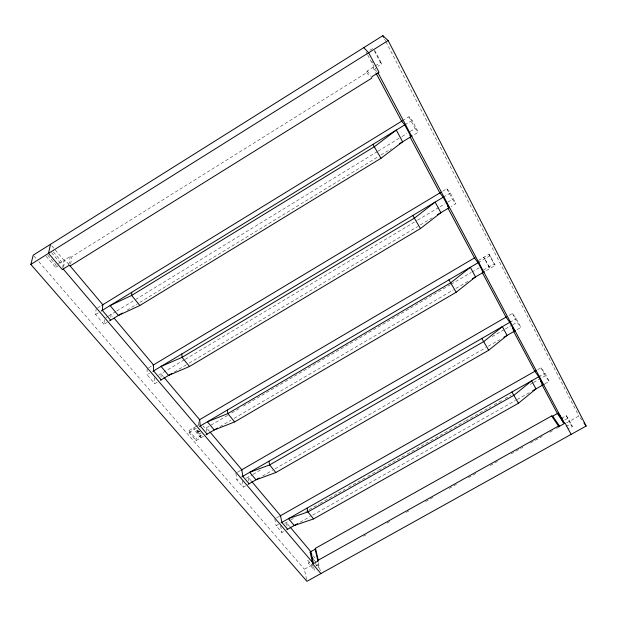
<?xml version="1.0" encoding="UTF-8"?>
<svg xmlns="http://www.w3.org/2000/svg" width="617" height="617" viewBox="0 0 617 617"><rect width="100%" height="100%" fill="white"/><g stroke="black" fill="none" stroke-linecap="round" stroke-linejoin="round"><path stroke-width="0.46" stroke-dasharray="3.08 2.31" d="M110.844 317.354L111.037 314.508L112.888 316.706M107.157 322.336L103.957 324.287L104.42 318.565M103.957 324.287L95.573 314.477L96.129 308.816M70.646 264.014L71.865 256.649L366.675 72.698L367.13 71.086L373.987 66.813L375.876 68.857M68.857 264.662L70.261 256.379L71.865 256.649M63.551 267.146L64.893 259.734L69.173 264.816M62.633 267.716L63.991 260.297L70.261 256.379M53.34 251.883L61.592 261.639L61.16 263.953L51.08 252.068M46.144 256.232L55.669 267.377L56.124 265.048L47.841 255.33M369.976 50.193L373 48.296M58.468 263.59L61.592 261.639M375.267 65.849L380.512 62.579L381.8 63.913L378.028 66.258M55.669 267.377L59.587 264.932M97.609 307.914L102.8 304.729M402.469 120.731L408.94 116.76L412.133 120.361L418.349 132.2L412.657 135.678M95.573 314.477L98.797 312.503M404.76 124.881L412.133 120.361M105.885 317.662L108.098 316.313M108.53 316.051L115.927 311.523M116.744 311.022L134.83 299.955M135.647 299.453L377.303 151.612M378.121 151.111L401.135 137.028M401.96 136.527L406.888 133.511M410.182 131.498L415.11 128.483L418.349 132.2M127.141 310.127L137.498 303.795M139.889 302.33L378.591 156.487M381.013 155.014L391.417 148.651M148.697 367.786L153.494 364.909M442.69 191.224L446.816 188.748L450.287 192.998L455.901 203.695L451.158 206.533M157.173 382.247L154.736 383.705L147.124 374.797L149.576 373.324M443.237 197.224L450.287 192.998M158.6 375.221L184.398 359.78M185.231 359.279L416.83 220.647M417.655 220.146L439.165 207.273M439.99 206.78L444.95 203.811M447.788 202.114L452.4 199.353L455.901 203.695M174.356 371.974L186.743 364.57M189.226 363.089L417.848 226.439M420.316 224.966L433.473 217.099M203.433 436.312L196.067 440.623L189.095 432.532L188.956 430.573L198.736 424.828L198.419 421.318M478.391 260.428L489.019 254.181L495.235 265.379L483.975 271.974M189.095 432.532L196.36 428.26M478.082 262.734L490.168 255.639M227.619 415.388L205.183 428.553L202.908 425.846M231.768 412.95L240.075 408.076M243.399 406.125L251.705 401.251M252.538 400.765L450.256 284.753M451.081 284.267L471.026 272.567M471.851 272.082L479.332 267.693M196.067 440.623L195.905 438.656L202.384 434.862M483.52 270.092L494.078 263.906L495.235 265.379M220.038 426.586L230.789 420.285M234.098 418.349L453.441 289.859M455.909 288.417L468.172 281.229M237.375 472.321L241.085 470.177M509.087 315.364L512.418 313.436L516.259 318.611L520.91 327.465L516.036 330.272M245.566 485.795L243.167 487.175L236.812 479.748L239.805 478.021M509.789 322.336L516.259 318.611M246.36 478.175L252.183 474.82M253.016 474.342L262.179 469.059M492.065 336.635L504.559 329.439M505.392 328.961L512.056 325.12M512.889 324.642L517.054 322.244L520.91 327.465M262.618 475.992L272.591 470.262M275.082 468.827L485.864 347.626M488.325 346.206L499.755 339.635M276.447 518.01L280.527 515.696M537.669 369.691L541.016 367.786L544.973 373.277L549.238 381.391L545.089 383.735M283.55 531.576L281.907 532.51L276.069 525.676L278.552 524.273M538.757 376.802L544.973 373.277M284.661 523.447L289.82 520.532M290.653 520.054L294.008 518.157M305.731 511.516L308.245 510.097M309.078 509.619L319.128 503.927M319.968 503.457L337.553 493.492M338.394 493.022L345.096 489.227M348.443 487.33L356.819 482.587M357.659 482.108L366.868 476.895M367.709 476.417L377.758 470.725M378.591 470.254L396.183 460.29M397.016 459.819L406.233 454.598M407.073 454.127L464.856 421.396M465.696 420.917L490.823 406.688M494.171 404.791L501.714 400.526M505.061 398.628L510.922 395.304M530.188 384.399L532.695 382.972M533.535 382.501L545.258 375.861L549.238 381.391M300.117 522.213L310.158 516.537M312.672 515.118L515.511 400.456M517.169 399.523L530.242 392.127M561.532 418.303L566.259 415.657L568.026 418.164L572.391 426.463L567.671 429.093M313.721 567.216L314.4 570.224L308.415 563.213L309.888 562.388M564.863 419.93L568.026 418.164M306.556 579.463L304.374 569.236L311.647 565.18M363.452 536.266L366.807 534.391M386.959 523.147L390.314 521.272M406.264 512.365L409.626 510.49M425.576 501.59L433.126 497.371M449.083 488.471L456.634 484.252M468.388 477.689L475.946 473.47M490.222 465.511L499.454 460.351M511.208 453.796L522.961 447.232M530.52 443.014L542.274 436.458M549.824 432.239L553.187 430.365M556.542 428.491L559.064 427.08M566.56 422.9L578.877 416.02L581.677 419.868M315.912 565.997L318.102 564.779L316.313 562.673M565.92 426.563L570.617 423.948L572.391 426.463M376.756 71.533L373 67.43L375.684 72.474M367.13 71.086L370.794 75.251M366.675 72.698L370.331 76.886M33.842 255.893L36.357 258.808M38.871 261.724L304.374 569.236M188.956 430.573L195.905 438.656M313.127 566.514L307.752 560.213L308.415 563.213M313.937 559.858L315.719 561.971M315.218 563.552L318.796 567.771L318.102 564.779M51.728 245.767L63.991 260.297M313.174 555.716L316.259 559.372M163.436 376.709L160.983 373.794L161.083 377.265M209.579 431.476L206.479 427.797L206.934 432.332M251.142 480.813L248.088 477.18L248.674 480.936M289.35 526.17L286.288 522.53L287.476 528.422M366.004 51.797L367.331 54.304M367.778 55.137L373.987 66.813M371.843 61.299L372.737 62.973M374.704 50.409L381.8 63.913M374.326 50.818L380.512 62.579M408.94 116.76L415.11 128.483M446.816 188.748L452.4 199.353M512.418 313.436L517.054 322.244M541.016 367.786L545.258 375.861M566.259 415.657L570.617 423.948M489.019 254.181L494.078 263.906M384.599 39.102L385.486 40.815M385.926 41.671L578.877 416.02M318.326 562.496L320.269 570.794M280.604 525.746L281.907 532.51M274.812 518.943L276.069 525.676M242.196 480.574L243.167 487.175M235.895 473.177L236.812 479.748M197.887 430.774L198.08 432.841M197.818 430.003L198.057 432.725M154.62 377.604L154.736 383.705M147.093 368.75L147.124 374.797M197.61 425.761A1.458 1.188 -7 0 1 198.936 424.982M200.965 432.702A1.473 1.195 -7.1 0 1 199.229 433.712A1.473 1.195 -7.1 0 1 198.072 432.355A1.473 1.195 -7.1 0 1 199.808 431.345M199.792 431.699A1.473 1.195 -7.1 0 1 198.227 429.856M200.941 437.769L194 429.648L193.838 427.704L200.764 435.81L200.941 437.769M484.831 258.77L483.705 257.312L489.929 268.48L484.831 258.77"/><path stroke-width="0.93" d="M131.745 292.296L131.66 295.427L139.858 305.5L381.005 158.276L402.623 141.81L396.291 130.071L374.473 146.638L131.66 295.427L110.088 305.577L118.379 315.48L139.858 305.5M50.501 244.309L48.504 253.356L62.294 269.575L68.703 265.58L70.338 265.85L371.55 78.282L372.012 76.639L379.023 72.274L368.657 52.738L363.783 47.632M30.85 264.423L33.21 255.168L382.833 35.67L388.147 40.529L586.15 426.031L306.95 581.33L30.85 264.423L388.147 40.529M320.909 573.563L312.78 564L317.932 561.123L315.156 549.215L315.464 548.297L551.621 415.981L552.724 416.136L558.154 413.089L562.449 419.267M317.932 561.123L318.249 560.197L315.464 548.297M518.434 403.248L535.965 388.895L531.623 380.851L513.961 395.273L307.898 511.933L288.486 518.642L294.255 525.53L313.583 518.92L518.434 403.248L511.886 392.034M488.703 350.248L507.097 335.409L502.361 326.624L483.813 341.54L269.629 464.917L249.7 472.313L255.978 479.81L275.822 472.529L488.703 350.248L481.823 338.463M456.171 292.265L475.537 276.917L470.339 267.284L450.819 282.717L227.85 413.598L207.389 421.781L214.246 429.972L234.63 421.92L456.171 292.265L448.937 279.863M420.439 228.575L440.87 212.68L435.147 202.075L414.539 218.056L182.061 357.351L161.052 366.444L168.572 375.429L189.504 366.483L420.439 228.575L412.796 215.48M101.874 305.292L402.369 120.793M101.219 311.014L405.801 124.248M109.564 320.863L122.359 313.043M399.423 143.761L412.063 136.041M152.877 365.279L441.039 192.219M152.854 371.357L443.908 196.823M160.435 380.296L171.881 373.455M437.584 214.647L449.569 207.474M199.175 419.953L475.051 257.59M199.515 426.409L479.193 262.078M205.931 434.846L217.554 428.036M472.267 278.83L484.33 271.765M240.892 470.285L506.588 316.806M241.648 476.956L510.537 321.904M247.972 484.414L259.302 477.905M503.834 337.283L515.226 330.735M279.84 516.09L535.996 370.64M281.036 522.861L539.968 376.115M286.843 529.718L297.602 523.632M532.695 390.746L544.256 384.206M312.78 564L310.089 552.053L315.156 549.215M318.249 560.197L558.485 426.062L559.604 426.216L565.126 423.131L571.103 434.399M63.219 268.997L313.521 563.583L310.814 551.644L289.967 526.895M312.156 557.753L313.343 559.156M110.651 320.2L102.314 310.343L102.8 304.729L69.783 265.541M161.16 379.864L153.594 370.917L153.494 364.909L114.114 318.164M207.119 434.152L200.217 425.992L199.638 419.683L164.053 377.434M249.114 483.759L242.797 476.293L241.825 469.753L210.196 432.208M287.645 529.263L281.838 522.406L280.527 515.696L251.759 481.545M310.089 552.053L311.94 554.251M409.981 135.416L411.03 136.673L404.76 124.881L401.659 121.225L376.131 73.315M189.504 366.483L182.061 357.351L181.83 353.981M234.63 421.92L227.85 413.598L227.357 410.05M275.822 472.529L269.629 464.917L268.919 461.231M313.583 518.92L307.898 511.933L307.004 508.146M447.765 206.417L448.906 207.875L443.237 197.224L439.852 192.928L410.128 137.136M482.193 271.017L483.227 272.413L478.082 262.734L474.481 257.929L448.197 208.6M583.913 422.946L586.15 426.031M512.318 328.159L514.485 331.167L509.789 322.336L506.017 317.138L482.286 272.583M540.615 381.406L543.06 384.885L538.757 376.802L534.862 371.28L513.822 331.784M372.915 144.409L381.005 158.276M561.532 418.303L564.154 422.475M552.724 416.136L559.604 426.216M551.621 415.981L558.485 426.062M558.154 413.089L563.252 422.676M541.811 384.329L557.367 413.529L564.331 423.571L378.013 72.899M382.833 35.67L383.72 37.39"/></g></svg>
